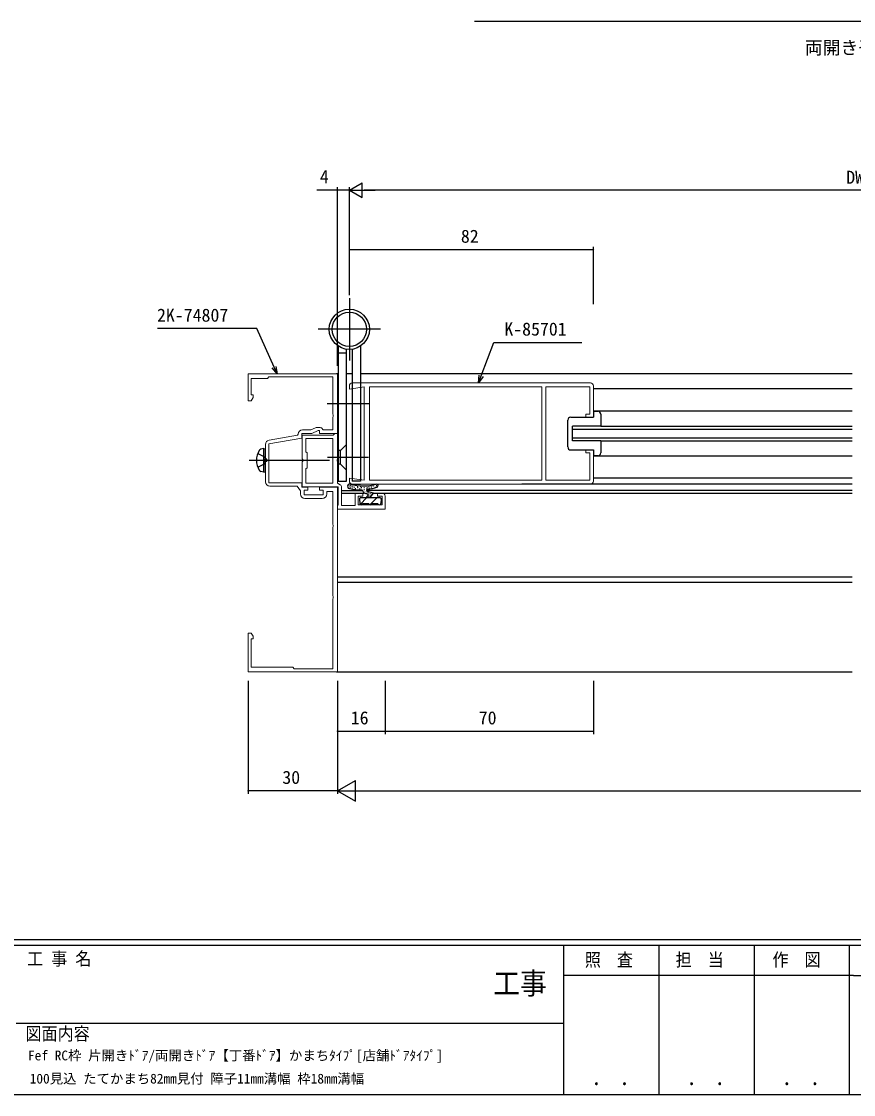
# Model space of a CAD drawing. Units: millimetres, scale not verified. Extents: x -567 to 567, y -403 to 403.
# Drawn here: x -8.9 to 270.7, y -403 to -42.6 of the extents above; entities that cross this region are included whole.
import ezdxf
from ezdxf.enums import TextEntityAlignment as Align

# ---------------------------------------------------------------- set-up
doc = ezdxf.new("R2010")
doc.units = ezdxf.units.MM
doc.header["$LTSCALE"] = 2
doc.header["$PDMODE"] = 32
doc.header["$PDSIZE"] = 1
for name, color, linetype in [('0-1_USER1', 3, 'Continuous'), ('0-3_YKK_12', 2, 'Continuous'), ('0-4_YKK_13', 4, 'Continuous'), ('0-6_YKK_D', 6, 'Continuous'), ('0-7_YKK_ZWAK', 7, 'Continuous')]:
    doc.layers.add(name, color=color, linetype=linetype)
doc.layers.add('0-2_YKK_11', color=7, linetype='Continuous', lineweight=18)
doc.styles.add('ＭＳ ゴシック', font='')
doc.styles.get('ＭＳ ゴシック').set_extended_font_data('MS Gothic')

msp = doc.modelspace()

# ---------------------------------------------------------------- linework, layer by layer
at = {"layer": '0-2_YKK_11'}
for p, q in [((182.3, -163.999), (102.3, -163.999)), ((166, -165.299), (108.1, -165.299)), ((91.46, -179.002), (90.326, -179.002)), ((73.1, -184.693), (73.1, -197.202)), ((102.3, -197.999), (182.3, -197.999)), ((86.4, -202.802), (92.2, -202.802)), ((113.3, -201.998), (113.3, -206.398))]:
    msp.add_line(p, q, dxfattribs=at)
for points in [[(97.3, -261.002), (97.3, -199.002), (91.3, -199.002), (91.3, -200.002), (92.5, -200.002), (92.5, -201.602), (86.1, -201.602), (86.1, -200.002), (87.3, -200.002), (87.3, -199.002), (85.3, -199.002), (85.3, -197.502), (74.3, -197.502), (74.3, -184.441), (85.3, -182.502), (85.3, -181.002), (88.655, -181.002), (90.8, -180.002), (91.3, -180.002), (91.3, -181.002), (97.3, -181.002), (97.3, -161.002), (67.3, -161.002), (67.3, -170.002), (68.3, -170.002), (68.93, -168.91), (68.93, -168.002), (68.3, -168.002), (68.3, -162.502), (73.8, -162.502), (74.3, -162.002), (95.7, -162.002), (95.7, -174.543), (95.82, -174.727), (95.82, -175.277), (95.7, -175.46), (95.7, -179.802), (92.5, -179.802), (92.326, -179.502)], [(101.3, -164.999), (101.3, -166.044), (106.3, -165.341), (106.3, -196.656), (101.3, -195.953), (101.3, -196.999)], [(183.3, -196.999), (183.3, -186.499), (180.8, -186.499), (180.8, -187.499), (182.1, -187.499), (182.1, -196.699), (167.3, -196.699), (167.3, -165.299), (182.1, -165.299), (182.1, -174.499), (180.8, -174.499), (180.8, -175.499), (183.3, -175.499), (183.3, -164.999)], [(89.904, -179.095), (88.389, -179.802), (85.6, -179.802)], [(84.1, -181.253), (83.853, -181.538), (74.339, -183.216)], [(113.3, -206.398), (97.3, -206.398), (97.3, -205.198), (97.5, -204.998), (97.5, -198.898), (85.5, -198.898), (85.5, -190.456), (85.62, -190.272), (85.62, -189.723), (85.5, -189.539), (85.5, -181.498), (95.9, -181.498), (96.1, -181.298), (96.4, -180.998), (97.3, -180.998), (97.3, -189.539), (97.18, -189.723), (97.18, -190.272), (97.3, -190.456), (97.3, -197.697), (98.2, -198.217)], [(93.7, -201.302), (93.7, -200.502), (95.7, -200.502), (95.7, -211.543), (95.82, -211.727), (95.82, -212.277), (95.7, -212.46), (95.7, -235.543), (95.82, -235.727), (95.82, -236.277), (95.7, -236.46), (95.7, -260.002), (82.8, -260.002), (82.3, -259.502), (68.3, -259.502), (68.3, -250.002), (68.93, -250.002), (68.93, -249.093), (68.3, -248.002), (67.3, -248.002), (67.3, -261.002), (97.3, -261.002)], [(74.6, -198.702), (83.8, -198.702), (84.9, -200.273), (84.9, -201.302)], [(98.7, -199.083), (98.7, -205.198), (103.3, -205.198), (103.3, -200.998), (105.8, -200.998), (105.8, -201.998), (104.3, -201.998), (104.3, -204.998), (112.3, -204.998), (112.3, -201.998), (110.8, -201.998), (110.8, -200.998), (112.3, -200.998)]]:
    msp.add_lwpolyline(points, dxfattribs=at)
for points in [[(166, -165.299), (108.1, -165.299), (108.1, -196.699), (166, -196.699)], [(95.7, -182.698), (95.7, -197.698), (86.7, -197.698), (86.7, -192.898), (87.1, -192.498), (87.1, -187.498), (86.7, -187.098), (86.7, -182.698)]]:
    msp.add_lwpolyline(points, close=True, dxfattribs=at)
for centre, radius, start, end in [((102.3, -164.999), 1, 90.00001, 179.99999), ((182.3, -164.999), 1, 0.00001, 89.99999), ((85.6, -181.302), 1.5, 90, 178.12739), ((90.326, -180.002), 1, 89.99996, 114.99994), ((91.46, -180.002), 1, 29.99998, 90), ((74.6, -184.693), 1.5, 100.00001, 179.99999), ((74.6, -197.202), 1.5, 180.00001, 269.99999), ((97.7, -199.083), 1, 360, 60.00002), ((102.3, -196.999), 1, 180.00001, 269.99999), ((182.3, -196.999), 1, 270.00001, 359.99999), ((86.4, -201.302), 1.5, 180.00001, 269.99999), ((92.2, -201.302), 1.5, 270.00001, 359.99999), ((112.3, -201.998), 1, 360, 89.99998)]:
    msp.add_arc(centre, radius, start, end, dxfattribs=at)
at = {"layer": '0-3_YKK_12'}
for p, q in [((400.279, -42.603), (143.32, -42.603)), ((97.5, -160.998), (96.972, -160.998)), ((97.5, -160.999), (97.025, -160.999)), ((102.2, -160.998), (100.4, -160.998)), ((102.2, -160.999), (100.4, -160.999)), ((270.3, -160.998), (105.1, -160.998)), ((270.3, -165.998), (183.3, -165.998)), ((270.3, -173.498), (183.3, -173.498)), ((176.3, -179.499), (270.3, -179.499)), ((185.8, -178.499), (270.3, -178.499)), ((176.3, -182.499), (270.3, -182.499)), ((185.8, -183.499), (270.3, -183.499)), ((183.3, -188.498), (270.3, -188.498)), ((270.3, -197.998), (159.308, -197.998)), ((270.3, -195.998), (183.3, -195.998)), ((97.3, -200.102), (97.7, -200.102)), ((97.3, -200.998), (97.7, -200.998)), ((98.9, -200.102), (105.701, -200.102)), ((98.9, -200.998), (106.126, -200.998)), ((270.3, -200.102), (107.067, -200.102)), ((109.39, -200.998), (270.3, -200.998)), ((270.3, -229.2), (97.3, -229.2)), ((270.3, -231), (97.3, -231)), ((96.972, -261.002), (270.3, -261))]:
    msp.add_line(p, q, dxfattribs=at)
at = {"layer": '0-4_YKK_13'}
for p, q in [((101.3, -135.499), (101.3, -156.499)), ((111.8, -145.999), (90.8, -145.999)), ((97.5, -151.577), (97.5, -196.999)), ((100.4, -153.999), (97.5, -153.999)), ((100.4, -196.999), (100.4, -152.688)), ((102.2, -152.688), (102.2, -196.999)), ((105.1, -151.577), (105.1, -196.999)), ((108.115, -170.999), (93.849, -170.999)), ((174.7, -185.499), (174.7, -176.499)), ((175.7, -175.499), (183.3, -175.499)), ((183.3, -173.499), (184.8, -173.499)), ((183.3, -173.499), (183.3, -175.499)), ((185.8, -174.499), (185.8, -178.499)), ((185.8, -178.499), (176.3, -178.499)), ((176.3, -183.499), (176.3, -178.499)), ((185.8, -183.499), (176.3, -183.499)), ((185.8, -183.499), (185.8, -187.499)), ((72.6, -185.998), (71.547, -186.278)), ((72.6, -193.998), (72.6, -185.998)), ((72.6, -185.998), (73.1, -186.174)), ((73.1, -193.821), (73.1, -186.174)), ((100.4, -184.699), (98.35, -186.749)), ((175.7, -186.499), (183.3, -186.499)), ((183.3, -186.499), (183.3, -188.499)), ((67.6, -189.998), (94.6, -189.998)), ((107.717, -188.999), (93.939, -188.999)), ((184.8, -188.499), (183.3, -188.499)), ((72.6, -193.998), (71.547, -193.717)), ((72.6, -193.998), (73.1, -193.821)), ((97.5, -196.999), (100.4, -196.999)), ((105.1, -196.999), (102.2, -196.999)), ((102.2, -197.998), (105.1, -197.998)), ((101.342, -198.581), (101.542, -198.581)), ((101.463, -199.134), (101.663, -199.134)), ((101.705, -198.408), (101.905, -198.408)), ((102.189, -198.684), (102.389, -198.684)), ((102.189, -199.237), (102.389, -199.237)), ((102.777, -198.822), (102.977, -198.822)), ((102.846, -199.168), (103.046, -199.168)), ((103.278, -199.514), (103.478, -199.514)), ((103.9, -198.926), (104.1, -198.926)), ((104.039, -199.116), (104.239, -199.116)), ((104.695, -199.514), (104.895, -199.514)), ((104.955, -198.788), (105.155, -198.788)), ((105.266, -199.134), (105.466, -199.134)), ((105.585, -199.858), (106.164, -201.078)), ((106.147, -199.168), (106.347, -199.168)), ((107.699, -201.478), (106.164, -201.078)), ((106.216, -199.79), (106.416, -199.79)), ((106.458, -200.585), (106.658, -200.585)), ((107.699, -201.478), (106.949, -202.498)), ((107.063, -199.497), (107.263, -199.497)), ((107.081, -201.035), (107.281, -201.035)), ((107.219, -199.03), (107.419, -199.03)), ((109.43, -201.008), (107.356, -200.468)), ((107.53, -200.845), (107.73, -200.845)), ((107.737, -198.822), (107.937, -198.822)), ((107.824, -199.306), (108.024, -199.306)), ((108.152, -201.795), (108.352, -201.795)), ((108.239, -201.104), (108.439, -201.104)), ((108.334, -202.498), (109.43, -201.008)), ((108.532, -198.753), (108.732, -198.753)), ((108.584, -199.099), (108.784, -199.099)), ((108.774, -201.415), (108.974, -201.415)), ((109.172, -198.581), (109.372, -198.581)), ((109.88, -199.03), (110.08, -199.03)), ((110.313, -198.477), (110.513, -198.477)), ((104.685, -203.031), (104.785, -204.531)), ((104.905, -204.823), (107.23, -202.498)), ((105.184, -202.498), (111.484, -202.498)), ((105.784, -204.498), (107.834, -204.498)), ((107.789, -202.176), (107.989, -202.176)), ((108.157, -204.965), (110.624, -202.498)), ((108.834, -204.498), (110.884, -204.498)), ((111.544, -204.971), (111.858, -204.658)), ((111.983, -203.031), (111.883, -204.531))]:
    msp.add_line(p, q, dxfattribs=at)
for points in [[(98.35, -191.249), (98.35, -186.749), (97.5, -186.749)], [(70.52, -187.698), (72.837, -188.853), (73.445, -189.998)], [(70.52, -192.298), (72.837, -191.143), (73.445, -189.998)], [(100.4, -193.299), (98.35, -191.249), (97.5, -191.249)]]:
    msp.add_lwpolyline(points, dxfattribs=at)
for radius in [6.75, 5.75]:
    msp.add_circle((101.3, -145.999), radius, dxfattribs=at)
for centre, radius, start, end in [((175.7, -176.499), 1, 90, 180), ((184.8, -174.499), 1, 0, 90), ((76.6, -189.998), 6.5, 149.41289, 210.58711), ((71.779, -187.148), 0.9, 104.93766, 149.41289), ((175.7, -185.499), 1, 180, 270), ((184.8, -187.499), 1, 270, 0), ((71.779, -192.847), 0.9, 210.58711, 255.06234), ((101.456, -198.741), 0.75, 75.98744, 258.03648), ((105.996, -180.549), 18, 255.9897, 284.01021), ((110.475, -198.499), 0.5, 291.78429, 104.01079), ((105.033, -181.866), 18, 258.0331, 271.75567), ((107.454, -200.093), 0.387, 97.56497, 255.40772), ((105.033, -181.866), 18, 277.56403, 288.21741), ((105.184, -202.998), 0.5, 90, 183.80593), ((105.284, -204.498), 0.5, 180, 0), ((108.334, -204.498), 0.5, 180, 0), ((111.384, -204.498), 0.5, 180, 0), ((111.484, -202.998), 0.5, 356.19407, 90)]:
    msp.add_arc(centre, radius, start, end, dxfattribs=at)
msp.add_point((73.1, -189.998), dxfattribs=at)
at = {"layer": '0-6_YKK_D'}
for p, q in [((101.3, -99.249), (105.63, -96.749)), ((105.63, -101.749), (105.63, -96.749)), ((97.3, -158.211), (97.3, -98.249)), ((101.3, -134.499), (101.3, -98.249)), ((101.3, -134.499), (101.3, -98.249)), ((101.3, -99.249), (105.63, -101.749)), ((101.3, -99.249), (109.96, -99.249)), ((437.3, -99.249), (106.3, -99.249)), ((101.3, -134.499), (101.3, -118.249)), ((183.3, -137.498), (183.3, -118.249)), ((183.3, -119.249), (101.3, -119.249)), ((67.3, -264.002), (67.3, -302)), ((97.3, -264.002), (97.3, -302)), ((97.3, -264.002), (97.3, -282)), ((97.3, -264.002), (97.3, -302)), ((113.3, -264.001), (113.3, -282)), ((113.3, -264.001), (113.3, -282)), ((183.3, -264.001), (183.3, -282)), ((97.3, -281), (113.3, -281)), ((113.3, -281), (183.3, -281)), ((97.3, -301), (103.362, -297.5)), ((103.362, -304.5), (103.362, -297.5)), ((97.3, -301), (67.3, -301)), ((97.3, -301), (103.362, -304.5)), ((97.3, -301), (109.424, -301)), ((104.3, -301), (440.3, -301))]:
    msp.add_line(p, q, dxfattribs=at)
for points in [[(101.3, -99.249), (97.3, -99.249), (90.4, -99.249)], [(77.028, -161.002), (76.012, -158.717), (70.255, -145.757), (36.875, -145.757)], [(144.714, -163.999), (145.602, -161.662), (149.873, -150.421), (179.413, -150.421)], [(76.625, -158.445), (77.028, -161.002), (75.4, -158.989)], [(146.229, -161.899), (144.714, -163.999), (144.976, -161.424)]]:
    msp.add_lwpolyline(points, dxfattribs=at)
for centre, start, end in [((97.3, -99.249), 0, 180), ((97.3, -99.249), 180, 0), ((101.3, -119.249), 0, 180), ((101.3, -119.249), 180, 0), ((183.3, -119.249), 0, 180), ((183.3, -119.249), 180, 0), ((97.3, -281), 0, 180), ((97.3, -281), 180, 0), ((113.3, -281), 0, 180), ((113.3, -281), 180, 0), ((183.3, -281), 0, 180), ((183.3, -281), 180, 0), ((67.3, -301), 360, 180), ((67.3, -301), 180, 360)]:
    msp.add_arc(centre, 0.106, start, end, dxfattribs=at)
at = {"layer": '0-7_YKK_ZWAK'}
for p, q in [((537.3, -351), (-562.7, -351)), ((483.3, -353), (-562.7, -353)), ((173.3, -353), (173.3, -403)), ((205.3, -353), (205.3, -403)), ((237.3, -353), (237.3, -403)), ((269.3, -353), (269.3, -403)), ((270.706, -362.999), (173.3, -362.999)), ((270.706, -362.999), (299.3, -362.999)), ((-10.7, -378.999), (173.3, -378.999)), ((-562.7, -403), (483.3, -403))]:
    msp.add_line(p, q, dxfattribs=at)

# ---------------------------------------------------------------- texts
at = {"layer": '0-1_USER1', "style": 'ＭＳ ゴシック'}
for s, height, p in [('両開き召合部', 4.399, (254.349, -54.911)), ('Fef RC枠 片開きﾄﾞｱ/両開きﾄﾞｱ【丁番ﾄﾞｱ】かまちﾀｲﾌﾟ[店舗ﾄﾞｱﾀｲﾌﾟ] ', 3.299, (-6.689, -392.519)), ('100見込 たてかまち82mm見付 障子11mm溝幅 枠18mm溝幅', 3.299, (-6.111, -400.285))]:
    msp.add_text(s, height=height, dxfattribs=at).set_placement(p, align=Align.BOTTOM_LEFT)
at = {"layer": '0-6_YKK_D', "style": 'ＭＳ ゴシック'}
for s, p in [('4', (91.4, -98.249)), ('DW', (268.28, -98.449)), ('82', (138.78, -118.249)), ('2K-74807', (36.675, -144.757)), ('K-85701', (153.373, -149.421)), ('16', (101.78, -280)), ('70', (144.78, -280)), ('30', (78.78, -300))]:
    msp.add_text(s, height=4.399, dxfattribs=at).set_placement(p, align=Align.BOTTOM_LEFT)
at = {"layer": '0-7_YKK_ZWAK', "style": 'ＭＳ ゴシック', "width": 0.9}
for s, height, p in [('工 事 名', 4.399, (-6.968, -360.904)), ('照  査', 4.399, (180.427, -361.258)), ('担  当', 4.399, (210.949, -361.258)), ('作  図', 4.399, (243.471, -361.231)), ('工事', 7.331, (149.631, -371.509)), ('図面内容', 4.399, (-7.532, -386.069)), (' ． ．', 5.132, (179.664, -401.494)), (' ． ．', 5.132, (211.664, -401.494)), (' ． ．', 5.132, (243.664, -401.494))]:
    msp.add_text(s, height=height, dxfattribs=at).set_placement(p, align=Align.BOTTOM_LEFT)

doc.saveas('drawing.dxf')
